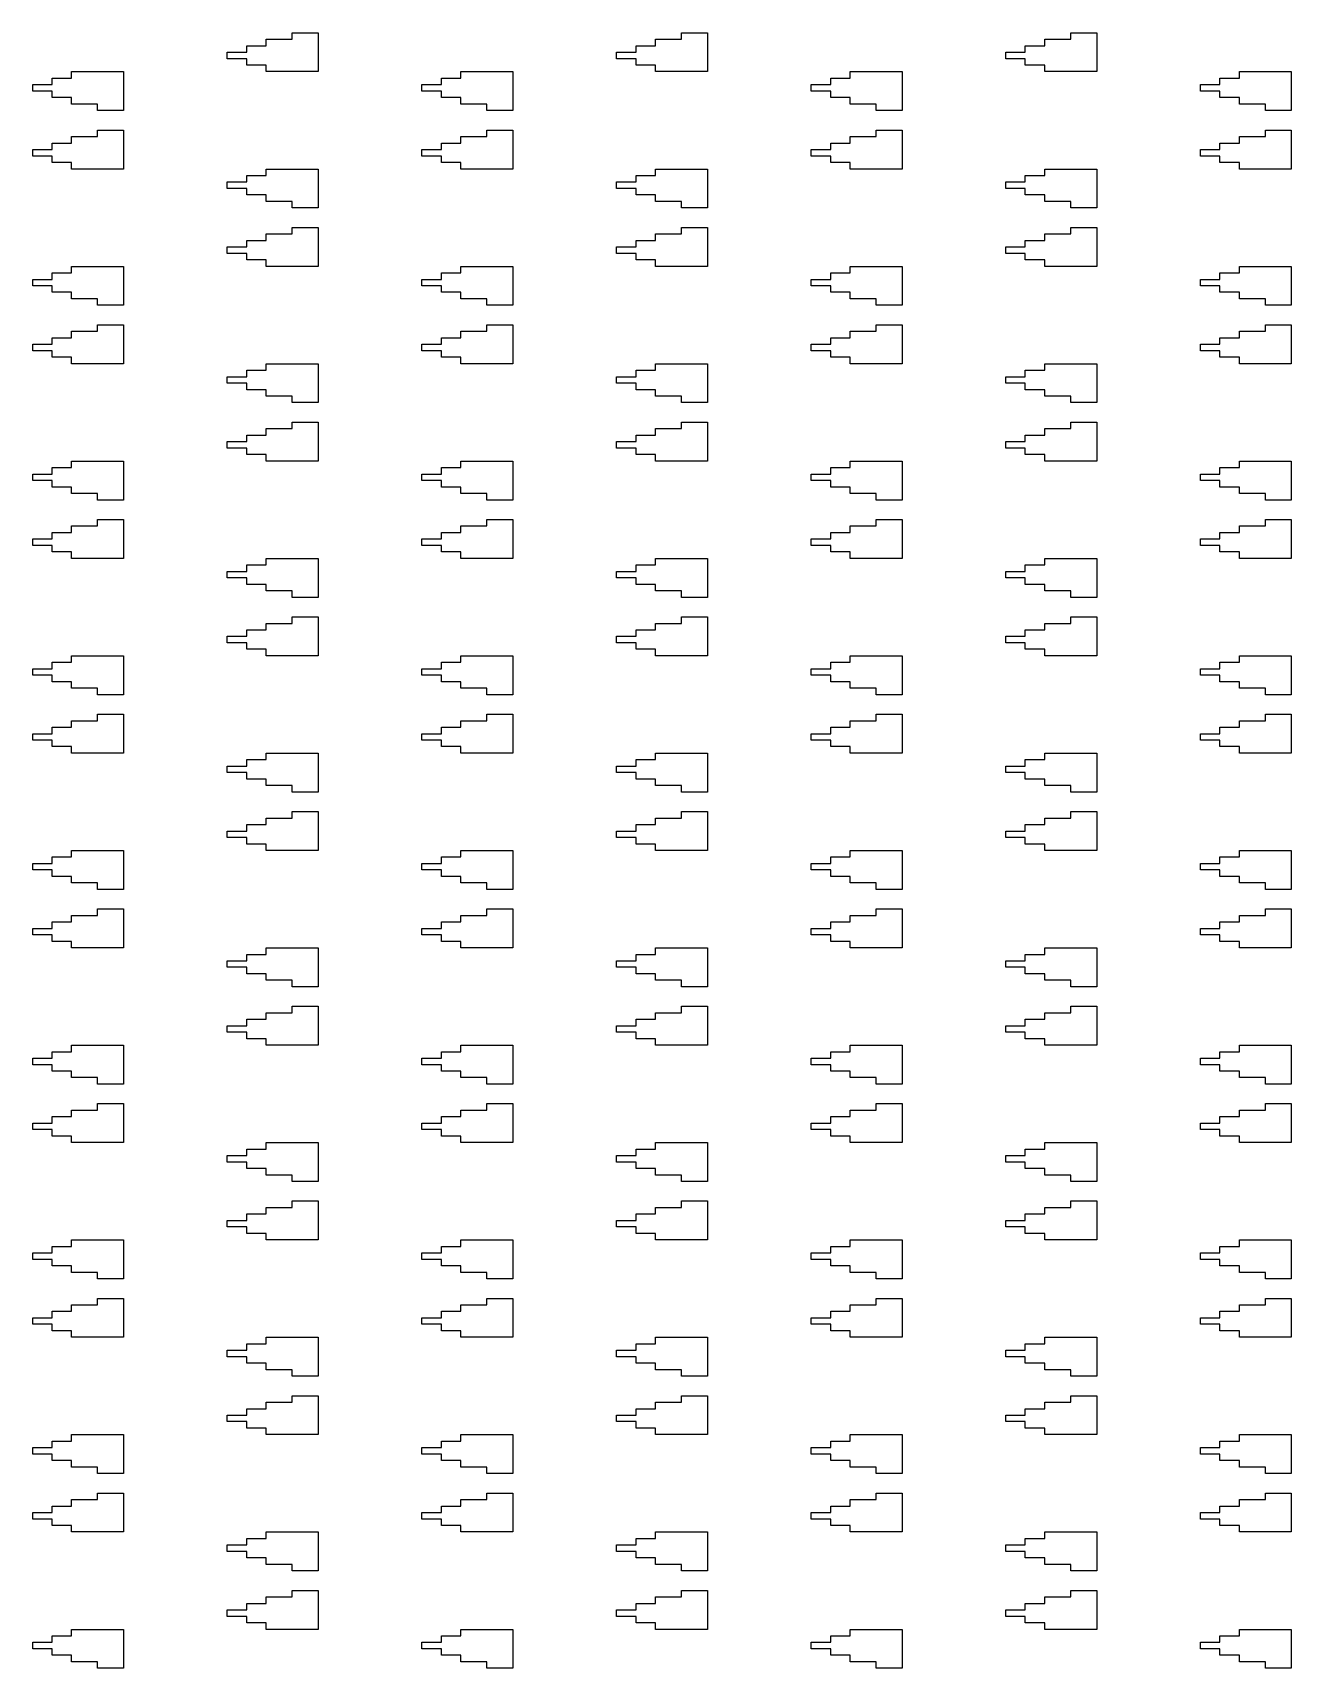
# Model space of a CAD drawing. Extents: x -38350 to 38650, y -35000 to 36000.
# Drawn here: x 550 to 744, y -34760 to -34508 of the extents above; entities that cross this region are included whole.
import ezdxf

# ---------------------------------------------------------------- set-up
doc = ezdxf.new("R2010")
doc.units = 0
doc.header["$MEASUREMENT"] = 0

msp = doc.modelspace()

# ---------------------------------------------------------------- linework, layer by layer
for p, q in [((590, -34509), (590, -34508)), ((590, -34508), (594, -34508)), ((594, -34508), (594, -34514)), ((650, -34509), (650, -34508)), ((650, -34508), (654, -34508)), ((654, -34508), (654, -34514)), ((710, -34509), (710, -34508)), ((710, -34508), (714, -34508)), ((714, -34508), (714, -34514)), ((580, -34512), (580, -34511)), ((580, -34511), (583, -34511)), ((583, -34511), (583, -34510)), ((583, -34510), (586, -34510)), ((586, -34510), (586, -34509)), ((586, -34509), (590, -34509)), ((640, -34512), (640, -34511)), ((640, -34511), (643, -34511)), ((643, -34511), (643, -34510)), ((643, -34510), (646, -34510)), ((646, -34510), (646, -34509)), ((646, -34509), (650, -34509)), ((700, -34512), (700, -34511)), ((700, -34511), (703, -34511)), ((703, -34511), (703, -34510)), ((703, -34510), (706, -34510)), ((706, -34510), (706, -34509)), ((706, -34509), (710, -34509)), ((583, -34512), (580, -34512)), ((583, -34513), (583, -34512)), ((586, -34513), (583, -34513)), ((586, -34514), (586, -34513)), ((643, -34512), (640, -34512)), ((643, -34513), (643, -34512)), ((646, -34513), (643, -34513)), ((646, -34514), (646, -34513)), ((703, -34512), (700, -34512)), ((703, -34513), (703, -34512)), ((706, -34513), (703, -34513)), ((706, -34514), (706, -34513)), ((550, -34517), (550, -34516)), ((550, -34516), (553, -34516)), ((553, -34516), (553, -34515)), ((553, -34515), (556, -34515)), ((556, -34515), (556, -34514)), ((556, -34514), (564, -34514)), ((564, -34514), (564, -34520)), ((594, -34514), (586, -34514)), ((610, -34517), (610, -34516)), ((610, -34516), (613, -34516)), ((613, -34516), (613, -34515)), ((613, -34515), (616, -34515)), ((616, -34515), (616, -34514)), ((616, -34514), (624, -34514)), ((624, -34514), (624, -34520)), ((654, -34514), (646, -34514)), ((670, -34517), (670, -34516)), ((670, -34516), (673, -34516)), ((673, -34516), (673, -34515)), ((673, -34515), (676, -34515)), ((676, -34515), (676, -34514)), ((676, -34514), (684, -34514)), ((684, -34514), (684, -34520)), ((714, -34514), (706, -34514)), ((730, -34517), (730, -34516)), ((730, -34516), (733, -34516)), ((733, -34516), (733, -34515)), ((733, -34515), (736, -34515)), ((736, -34515), (736, -34514)), ((736, -34514), (744, -34514)), ((744, -34514), (744, -34520)), ((553, -34517), (550, -34517)), ((553, -34518), (553, -34517)), ((556, -34518), (553, -34518)), ((556, -34519), (556, -34518)), ((613, -34517), (610, -34517)), ((613, -34518), (613, -34517)), ((616, -34518), (613, -34518)), ((616, -34519), (616, -34518)), ((673, -34517), (670, -34517)), ((673, -34518), (673, -34517)), ((676, -34518), (673, -34518)), ((676, -34519), (676, -34518)), ((733, -34517), (730, -34517)), ((733, -34518), (733, -34517)), ((736, -34518), (733, -34518)), ((736, -34519), (736, -34518)), ((560, -34519), (556, -34519)), ((560, -34520), (560, -34519)), ((564, -34520), (560, -34520)), ((620, -34519), (616, -34519)), ((620, -34520), (620, -34519)), ((624, -34520), (620, -34520)), ((680, -34519), (676, -34519)), ((680, -34520), (680, -34519)), ((684, -34520), (680, -34520)), ((740, -34519), (736, -34519)), ((740, -34520), (740, -34519)), ((744, -34520), (740, -34520)), ((556, -34525), (556, -34524)), ((556, -34524), (560, -34524)), ((560, -34524), (560, -34523)), ((560, -34523), (564, -34523)), ((564, -34523), (564, -34529)), ((616, -34525), (616, -34524)), ((616, -34524), (620, -34524)), ((620, -34524), (620, -34523)), ((620, -34523), (624, -34523)), ((624, -34523), (624, -34529)), ((676, -34525), (676, -34524)), ((676, -34524), (680, -34524)), ((680, -34524), (680, -34523)), ((680, -34523), (684, -34523)), ((684, -34523), (684, -34529)), ((736, -34525), (736, -34524)), ((736, -34524), (740, -34524)), ((740, -34524), (740, -34523)), ((740, -34523), (744, -34523)), ((744, -34523), (744, -34529)), ((550, -34527), (550, -34526)), ((550, -34526), (553, -34526)), ((553, -34526), (553, -34525)), ((553, -34525), (556, -34525)), ((610, -34527), (610, -34526)), ((610, -34526), (613, -34526)), ((613, -34526), (613, -34525)), ((613, -34525), (616, -34525)), ((670, -34527), (670, -34526)), ((670, -34526), (673, -34526)), ((673, -34526), (673, -34525)), ((673, -34525), (676, -34525)), ((730, -34527), (730, -34526)), ((730, -34526), (733, -34526)), ((733, -34526), (733, -34525)), ((733, -34525), (736, -34525)), ((553, -34527), (550, -34527)), ((553, -34528), (553, -34527)), ((556, -34528), (553, -34528)), ((556, -34529), (556, -34528)), ((564, -34529), (556, -34529)), ((586, -34530), (586, -34529)), ((586, -34529), (594, -34529)), ((594, -34529), (594, -34535)), ((613, -34527), (610, -34527)), ((613, -34528), (613, -34527)), ((616, -34528), (613, -34528)), ((616, -34529), (616, -34528)), ((624, -34529), (616, -34529)), ((646, -34530), (646, -34529)), ((646, -34529), (654, -34529)), ((654, -34529), (654, -34535)), ((673, -34527), (670, -34527)), ((673, -34528), (673, -34527)), ((676, -34528), (673, -34528)), ((676, -34529), (676, -34528)), ((684, -34529), (676, -34529)), ((706, -34530), (706, -34529)), ((706, -34529), (714, -34529)), ((714, -34529), (714, -34535)), ((733, -34527), (730, -34527)), ((733, -34528), (733, -34527)), ((736, -34528), (733, -34528)), ((736, -34529), (736, -34528)), ((744, -34529), (736, -34529)), ((580, -34532), (580, -34531)), ((580, -34531), (583, -34531)), ((583, -34531), (583, -34530)), ((583, -34530), (586, -34530)), ((640, -34532), (640, -34531)), ((640, -34531), (643, -34531)), ((643, -34531), (643, -34530)), ((643, -34530), (646, -34530)), ((700, -34532), (700, -34531)), ((700, -34531), (703, -34531)), ((703, -34531), (703, -34530)), ((703, -34530), (706, -34530)), ((583, -34532), (580, -34532)), ((583, -34533), (583, -34532)), ((586, -34533), (583, -34533)), ((586, -34534), (586, -34533)), ((590, -34534), (586, -34534)), ((590, -34535), (590, -34534)), ((643, -34532), (640, -34532)), ((643, -34533), (643, -34532)), ((646, -34533), (643, -34533)), ((646, -34534), (646, -34533)), ((650, -34534), (646, -34534)), ((650, -34535), (650, -34534)), ((703, -34532), (700, -34532)), ((703, -34533), (703, -34532)), ((706, -34533), (703, -34533)), ((706, -34534), (706, -34533)), ((710, -34534), (706, -34534)), ((710, -34535), (710, -34534)), ((594, -34535), (590, -34535)), ((654, -34535), (650, -34535)), ((714, -34535), (710, -34535)), ((586, -34540), (586, -34539)), ((586, -34539), (590, -34539)), ((590, -34539), (590, -34538)), ((590, -34538), (594, -34538)), ((594, -34538), (594, -34544)), ((646, -34540), (646, -34539)), ((646, -34539), (650, -34539)), ((650, -34539), (650, -34538)), ((650, -34538), (654, -34538)), ((654, -34538), (654, -34544)), ((706, -34540), (706, -34539)), ((706, -34539), (710, -34539)), ((710, -34539), (710, -34538)), ((710, -34538), (714, -34538)), ((714, -34538), (714, -34544)), ((580, -34542), (580, -34541)), ((580, -34541), (583, -34541)), ((583, -34541), (583, -34540)), ((583, -34540), (586, -34540)), ((640, -34542), (640, -34541)), ((640, -34541), (643, -34541)), ((643, -34541), (643, -34540)), ((643, -34540), (646, -34540)), ((700, -34542), (700, -34541)), ((700, -34541), (703, -34541)), ((703, -34541), (703, -34540)), ((703, -34540), (706, -34540)), ((556, -34545), (556, -34544)), ((556, -34544), (564, -34544)), ((564, -34544), (564, -34550)), ((583, -34542), (580, -34542)), ((583, -34543), (583, -34542)), ((586, -34543), (583, -34543)), ((586, -34544), (586, -34543)), ((594, -34544), (586, -34544)), ((616, -34545), (616, -34544)), ((616, -34544), (624, -34544)), ((624, -34544), (624, -34550)), ((643, -34542), (640, -34542)), ((643, -34543), (643, -34542)), ((646, -34543), (643, -34543)), ((646, -34544), (646, -34543)), ((654, -34544), (646, -34544)), ((676, -34545), (676, -34544)), ((676, -34544), (684, -34544)), ((684, -34544), (684, -34550)), ((703, -34542), (700, -34542)), ((703, -34543), (703, -34542)), ((706, -34543), (703, -34543)), ((706, -34544), (706, -34543)), ((714, -34544), (706, -34544)), ((736, -34545), (736, -34544)), ((736, -34544), (744, -34544)), ((744, -34544), (744, -34550)), ((550, -34547), (550, -34546)), ((550, -34546), (553, -34546)), ((553, -34546), (553, -34545)), ((553, -34545), (556, -34545)), ((610, -34547), (610, -34546)), ((610, -34546), (613, -34546)), ((613, -34546), (613, -34545)), ((613, -34545), (616, -34545)), ((670, -34547), (670, -34546)), ((670, -34546), (673, -34546)), ((673, -34546), (673, -34545)), ((673, -34545), (676, -34545)), ((730, -34547), (730, -34546)), ((730, -34546), (733, -34546)), ((733, -34546), (733, -34545)), ((733, -34545), (736, -34545)), ((553, -34547), (550, -34547)), ((553, -34548), (553, -34547)), ((556, -34548), (553, -34548)), ((556, -34549), (556, -34548)), ((560, -34549), (556, -34549)), ((560, -34550), (560, -34549)), ((613, -34547), (610, -34547)), ((613, -34548), (613, -34547)), ((616, -34548), (613, -34548)), ((616, -34549), (616, -34548)), ((620, -34549), (616, -34549)), ((620, -34550), (620, -34549)), ((673, -34547), (670, -34547)), ((673, -34548), (673, -34547)), ((676, -34548), (673, -34548)), ((676, -34549), (676, -34548)), ((680, -34549), (676, -34549)), ((680, -34550), (680, -34549)), ((733, -34547), (730, -34547)), ((733, -34548), (733, -34547)), ((736, -34548), (733, -34548)), ((736, -34549), (736, -34548)), ((740, -34549), (736, -34549)), ((740, -34550), (740, -34549)), ((564, -34550), (560, -34550)), ((624, -34550), (620, -34550)), ((684, -34550), (680, -34550)), ((744, -34550), (740, -34550)), ((556, -34555), (556, -34554)), ((556, -34554), (560, -34554)), ((560, -34554), (560, -34553)), ((560, -34553), (564, -34553)), ((564, -34553), (564, -34559)), ((616, -34555), (616, -34554)), ((616, -34554), (620, -34554)), ((620, -34554), (620, -34553)), ((620, -34553), (624, -34553)), ((624, -34553), (624, -34559)), ((676, -34555), (676, -34554)), ((676, -34554), (680, -34554)), ((680, -34554), (680, -34553)), ((680, -34553), (684, -34553)), ((684, -34553), (684, -34559)), ((736, -34555), (736, -34554)), ((736, -34554), (740, -34554)), ((740, -34554), (740, -34553)), ((740, -34553), (744, -34553)), ((744, -34553), (744, -34559)), ((550, -34557), (550, -34556)), ((550, -34556), (553, -34556)), ((553, -34556), (553, -34555)), ((553, -34555), (556, -34555)), ((610, -34557), (610, -34556)), ((610, -34556), (613, -34556)), ((613, -34556), (613, -34555)), ((613, -34555), (616, -34555)), ((670, -34557), (670, -34556)), ((670, -34556), (673, -34556)), ((673, -34556), (673, -34555)), ((673, -34555), (676, -34555)), ((730, -34557), (730, -34556)), ((730, -34556), (733, -34556)), ((733, -34556), (733, -34555)), ((733, -34555), (736, -34555)), ((553, -34557), (550, -34557)), ((553, -34558), (553, -34557)), ((556, -34558), (553, -34558)), ((556, -34559), (556, -34558)), ((564, -34559), (556, -34559)), ((586, -34560), (586, -34559)), ((586, -34559), (594, -34559)), ((594, -34559), (594, -34565)), ((613, -34557), (610, -34557)), ((613, -34558), (613, -34557)), ((616, -34558), (613, -34558)), ((616, -34559), (616, -34558)), ((624, -34559), (616, -34559)), ((646, -34560), (646, -34559)), ((646, -34559), (654, -34559)), ((654, -34559), (654, -34565)), ((673, -34557), (670, -34557)), ((673, -34558), (673, -34557)), ((676, -34558), (673, -34558)), ((676, -34559), (676, -34558)), ((684, -34559), (676, -34559)), ((706, -34560), (706, -34559)), ((706, -34559), (714, -34559)), ((714, -34559), (714, -34565)), ((733, -34557), (730, -34557)), ((733, -34558), (733, -34557)), ((736, -34558), (733, -34558)), ((736, -34559), (736, -34558)), ((744, -34559), (736, -34559)), ((580, -34562), (580, -34561)), ((580, -34561), (583, -34561)), ((583, -34561), (583, -34560)), ((583, -34560), (586, -34560)), ((640, -34562), (640, -34561)), ((640, -34561), (643, -34561)), ((643, -34561), (643, -34560)), ((643, -34560), (646, -34560)), ((700, -34562), (700, -34561)), ((700, -34561), (703, -34561)), ((703, -34561), (703, -34560)), ((703, -34560), (706, -34560)), ((583, -34562), (580, -34562)), ((583, -34563), (583, -34562)), ((586, -34563), (583, -34563)), ((586, -34564), (586, -34563)), ((590, -34564), (586, -34564)), ((590, -34565), (590, -34564)), ((643, -34562), (640, -34562)), ((643, -34563), (643, -34562)), ((646, -34563), (643, -34563)), ((646, -34564), (646, -34563)), ((650, -34564), (646, -34564)), ((650, -34565), (650, -34564)), ((703, -34562), (700, -34562)), ((703, -34563), (703, -34562)), ((706, -34563), (703, -34563)), ((706, -34564), (706, -34563)), ((710, -34564), (706, -34564)), ((710, -34565), (710, -34564)), ((594, -34565), (590, -34565)), ((654, -34565), (650, -34565)), ((714, -34565), (710, -34565)), ((586, -34570), (586, -34569)), ((586, -34569), (590, -34569)), ((590, -34569), (590, -34568)), ((590, -34568), (594, -34568)), ((594, -34568), (594, -34574)), ((646, -34570), (646, -34569)), ((646, -34569), (650, -34569)), ((650, -34569), (650, -34568)), ((650, -34568), (654, -34568)), ((654, -34568), (654, -34574)), ((706, -34570), (706, -34569)), ((706, -34569), (710, -34569)), ((710, -34569), (710, -34568)), ((710, -34568), (714, -34568)), ((714, -34568), (714, -34574)), ((580, -34572), (580, -34571)), ((580, -34571), (583, -34571)), ((583, -34571), (583, -34570)), ((583, -34570), (586, -34570)), ((640, -34572), (640, -34571)), ((640, -34571), (643, -34571)), ((643, -34571), (643, -34570)), ((643, -34570), (646, -34570)), ((700, -34572), (700, -34571)), ((700, -34571), (703, -34571)), ((703, -34571), (703, -34570)), ((703, -34570), (706, -34570)), ((556, -34575), (556, -34574)), ((556, -34574), (564, -34574)), ((564, -34574), (564, -34580)), ((583, -34572), (580, -34572)), ((583, -34573), (583, -34572)), ((586, -34573), (583, -34573)), ((586, -34574), (586, -34573)), ((594, -34574), (586, -34574)), ((616, -34575), (616, -34574)), ((616, -34574), (624, -34574)), ((624, -34574), (624, -34580)), ((643, -34572), (640, -34572)), ((643, -34573), (643, -34572)), ((646, -34573), (643, -34573)), ((646, -34574), (646, -34573)), ((654, -34574), (646, -34574)), ((676, -34575), (676, -34574)), ((676, -34574), (684, -34574)), ((684, -34574), (684, -34580)), ((703, -34572), (700, -34572)), ((703, -34573), (703, -34572)), ((706, -34573), (703, -34573)), ((706, -34574), (706, -34573)), ((714, -34574), (706, -34574)), ((736, -34575), (736, -34574)), ((736, -34574), (744, -34574)), ((744, -34574), (744, -34580)), ((550, -34577), (550, -34576)), ((550, -34576), (553, -34576)), ((553, -34576), (553, -34575)), ((553, -34575), (556, -34575)), ((610, -34577), (610, -34576)), ((610, -34576), (613, -34576)), ((613, -34576), (613, -34575)), ((613, -34575), (616, -34575)), ((670, -34577), (670, -34576)), ((670, -34576), (673, -34576)), ((673, -34576), (673, -34575)), ((673, -34575), (676, -34575)), ((730, -34577), (730, -34576)), ((730, -34576), (733, -34576)), ((733, -34576), (733, -34575)), ((733, -34575), (736, -34575)), ((553, -34577), (550, -34577)), ((553, -34578), (553, -34577)), ((556, -34578), (553, -34578)), ((556, -34579), (556, -34578)), ((560, -34579), (556, -34579)), ((560, -34580), (560, -34579)), ((613, -34577), (610, -34577)), ((613, -34578), (613, -34577)), ((616, -34578), (613, -34578)), ((616, -34579), (616, -34578)), ((620, -34579), (616, -34579)), ((620, -34580), (620, -34579)), ((673, -34577), (670, -34577)), ((673, -34578), (673, -34577)), ((676, -34578), (673, -34578)), ((676, -34579), (676, -34578)), ((680, -34579), (676, -34579)), ((680, -34580), (680, -34579)), ((733, -34577), (730, -34577)), ((733, -34578), (733, -34577)), ((736, -34578), (733, -34578)), ((736, -34579), (736, -34578)), ((740, -34579), (736, -34579)), ((740, -34580), (740, -34579)), ((564, -34580), (560, -34580)), ((624, -34580), (620, -34580)), ((684, -34580), (680, -34580)), ((744, -34580), (740, -34580)), ((556, -34585), (556, -34584)), ((556, -34584), (560, -34584)), ((560, -34584), (560, -34583)), ((560, -34583), (564, -34583)), ((564, -34583), (564, -34589)), ((616, -34585), (616, -34584)), ((616, -34584), (620, -34584)), ((620, -34584), (620, -34583)), ((620, -34583), (624, -34583)), ((624, -34583), (624, -34589)), ((676, -34585), (676, -34584)), ((676, -34584), (680, -34584)), ((680, -34584), (680, -34583)), ((680, -34583), (684, -34583)), ((684, -34583), (684, -34589)), ((736, -34585), (736, -34584)), ((736, -34584), (740, -34584)), ((740, -34584), (740, -34583)), ((740, -34583), (744, -34583)), ((744, -34583), (744, -34589)), ((550, -34587), (550, -34586)), ((550, -34586), (553, -34586)), ((553, -34587), (550, -34587)), ((553, -34586), (553, -34585)), ((553, -34585), (556, -34585)), ((553, -34588), (553, -34587)), ((610, -34587), (610, -34586)), ((610, -34586), (613, -34586)), ((613, -34587), (610, -34587)), ((613, -34586), (613, -34585)), ((613, -34585), (616, -34585)), ((613, -34588), (613, -34587)), ((670, -34587), (670, -34586)), ((670, -34586), (673, -34586)), ((673, -34587), (670, -34587)), ((673, -34586), (673, -34585)), ((673, -34585), (676, -34585)), ((673, -34588), (673, -34587)), ((730, -34587), (730, -34586)), ((730, -34586), (733, -34586)), ((733, -34587), (730, -34587)), ((733, -34586), (733, -34585)), ((733, -34585), (736, -34585)), ((733, -34588), (733, -34587)), ((556, -34588), (553, -34588)), ((556, -34589), (556, -34588)), ((564, -34589), (556, -34589)), ((586, -34590), (586, -34589)), ((586, -34589), (594, -34589)), ((594, -34589), (594, -34595)), ((616, -34588), (613, -34588)), ((616, -34589), (616, -34588)), ((624, -34589), (616, -34589)), ((646, -34590), (646, -34589)), ((646, -34589), (654, -34589)), ((654, -34589), (654, -34595)), ((676, -34588), (673, -34588)), ((676, -34589), (676, -34588)), ((684, -34589), (676, -34589)), ((706, -34590), (706, -34589)), ((706, -34589), (714, -34589)), ((714, -34589), (714, -34595)), ((736, -34588), (733, -34588)), ((736, -34589), (736, -34588)), ((744, -34589), (736, -34589)), ((580, -34592), (580, -34591)), ((580, -34591), (583, -34591)), ((583, -34592), (580, -34592)), ((583, -34591), (583, -34590)), ((583, -34590), (586, -34590)), ((583, -34593), (583, -34592)), ((640, -34592), (640, -34591)), ((640, -34591), (643, -34591)), ((643, -34592), (640, -34592)), ((643, -34591), (643, -34590)), ((643, -34590), (646, -34590)), ((643, -34593), (643, -34592)), ((700, -34592), (700, -34591)), ((700, -34591), (703, -34591)), ((703, -34592), (700, -34592)), ((703, -34591), (703, -34590)), ((703, -34590), (706, -34590)), ((703, -34593), (703, -34592)), ((586, -34593), (583, -34593)), ((586, -34594), (586, -34593)), ((590, -34594), (586, -34594)), ((590, -34595), (590, -34594)), ((646, -34593), (643, -34593)), ((646, -34594), (646, -34593)), ((650, -34594), (646, -34594)), ((650, -34595), (650, -34594)), ((706, -34593), (703, -34593)), ((706, -34594), (706, -34593)), ((710, -34594), (706, -34594)), ((710, -34595), (710, -34594)), ((594, -34595), (590, -34595)), ((654, -34595), (650, -34595)), ((714, -34595), (710, -34595)), ((586, -34600), (586, -34599)), ((586, -34599), (590, -34599)), ((590, -34599), (590, -34598)), ((590, -34598), (594, -34598)), ((594, -34598), (594, -34604)), ((646, -34600), (646, -34599)), ((646, -34599), (650, -34599)), ((650, -34599), (650, -34598)), ((650, -34598), (654, -34598)), ((654, -34598), (654, -34604)), ((706, -34600), (706, -34599)), ((706, -34599), (710, -34599)), ((710, -34599), (710, -34598)), ((710, -34598), (714, -34598)), ((714, -34598), (714, -34604)), ((580, -34602), (580, -34601)), ((580, -34601), (583, -34601)), ((583, -34602), (580, -34602)), ((583, -34601), (583, -34600)), ((583, -34600), (586, -34600)), ((583, -34603), (583, -34602)), ((640, -34602), (640, -34601)), ((640, -34601), (643, -34601)), ((643, -34602), (640, -34602)), ((643, -34601), (643, -34600)), ((643, -34600), (646, -34600)), ((643, -34603), (643, -34602)), ((700, -34602), (700, -34601)), ((700, -34601), (703, -34601)), ((703, -34602), (700, -34602)), ((703, -34601), (703, -34600)), ((703, -34600), (706, -34600)), ((703, -34603), (703, -34602)), ((556, -34605), (556, -34604)), ((556, -34604), (564, -34604)), ((564, -34604), (564, -34610)), ((586, -34603), (583, -34603)), ((586, -34604), (586, -34603)), ((594, -34604), (586, -34604)), ((616, -34605), (616, -34604)), ((616, -34604), (624, -34604)), ((624, -34604), (624, -34610)), ((646, -34603), (643, -34603)), ((646, -34604), (646, -34603)), ((654, -34604), (646, -34604)), ((676, -34605), (676, -34604)), ((676, -34604), (684, -34604)), ((684, -34604), (684, -34610)), ((706, -34603), (703, -34603)), ((706, -34604), (706, -34603)), ((714, -34604), (706, -34604)), ((736, -34605), (736, -34604)), ((736, -34604), (744, -34604)), ((744, -34604), (744, -34610)), ((550, -34607), (550, -34606)), ((550, -34606), (553, -34606)), ((553, -34607), (550, -34607)), ((553, -34606), (553, -34605)), ((553, -34605), (556, -34605)), ((553, -34608), (553, -34607)), ((610, -34607), (610, -34606)), ((610, -34606), (613, -34606)), ((613, -34607), (610, -34607)), ((613, -34606), (613, -34605)), ((613, -34605), (616, -34605)), ((613, -34608), (613, -34607)), ((670, -34607), (670, -34606)), ((670, -34606), (673, -34606)), ((673, -34607), (670, -34607)), ((673, -34606), (673, -34605)), ((673, -34605), (676, -34605)), ((673, -34608), (673, -34607)), ((730, -34607), (730, -34606)), ((730, -34606), (733, -34606)), ((733, -34607), (730, -34607)), ((733, -34606), (733, -34605)), ((733, -34605), (736, -34605)), ((733, -34608), (733, -34607)), ((556, -34608), (553, -34608)), ((556, -34609), (556, -34608)), ((560, -34609), (556, -34609)), ((560, -34610), (560, -34609)), ((616, -34608), (613, -34608)), ((616, -34609), (616, -34608)), ((620, -34609), (616, -34609)), ((620, -34610), (620, -34609)), ((676, -34608), (673, -34608)), ((676, -34609), (676, -34608)), ((680, -34609), (676, -34609)), ((680, -34610), (680, -34609)), ((736, -34608), (733, -34608)), ((736, -34609), (736, -34608)), ((740, -34609), (736, -34609)), ((740, -34610), (740, -34609)), ((564, -34610), (560, -34610)), ((624, -34610), (620, -34610)), ((684, -34610), (680, -34610)), ((744, -34610), (740, -34610)), ((556, -34615), (556, -34614)), ((556, -34614), (560, -34614)), ((560, -34614), (560, -34613)), ((560, -34613), (564, -34613)), ((564, -34613), (564, -34619)), ((616, -34615), (616, -34614)), ((616, -34614), (620, -34614)), ((620, -34614), (620, -34613)), ((620, -34613), (624, -34613)), ((624, -34613), (624, -34619)), ((676, -34615), (676, -34614)), ((676, -34614), (680, -34614)), ((680, -34614), (680, -34613)), ((680, -34613), (684, -34613)), ((684, -34613), (684, -34619)), ((736, -34615), (736, -34614)), ((736, -34614), (740, -34614)), ((740, -34614), (740, -34613)), ((740, -34613), (744, -34613)), ((744, -34613), (744, -34619)), ((550, -34617), (550, -34616)), ((550, -34616), (553, -34616)), ((553, -34617), (550, -34617)), ((553, -34616), (553, -34615)), ((553, -34615), (556, -34615)), ((553, -34618), (553, -34617)), ((610, -34617), (610, -34616)), ((610, -34616), (613, -34616)), ((613, -34617), (610, -34617)), ((613, -34616), (613, -34615)), ((613, -34615), (616, -34615)), ((613, -34618), (613, -34617)), ((670, -34617), (670, -34616)), ((670, -34616), (673, -34616)), ((673, -34617), (670, -34617)), ((673, -34616), (673, -34615)), ((673, -34615), (676, -34615)), ((673, -34618), (673, -34617)), ((730, -34617), (730, -34616)), ((730, -34616), (733, -34616)), ((733, -34617), (730, -34617)), ((733, -34616), (733, -34615)), ((733, -34615), (736, -34615)), ((733, -34618), (733, -34617)), ((556, -34618), (553, -34618)), ((556, -34619), (556, -34618)), ((564, -34619), (556, -34619)), ((586, -34620), (586, -34619)), ((586, -34619), (594, -34619)), ((594, -34619), (594, -34625)), ((616, -34618), (613, -34618)), ((616, -34619), (616, -34618)), ((624, -34619), (616, -34619)), ((646, -34620), (646, -34619)), ((646, -34619), (654, -34619)), ((654, -34619), (654, -34625)), ((676, -34618), (673, -34618)), ((676, -34619), (676, -34618)), ((684, -34619), (676, -34619)), ((706, -34620), (706, -34619)), ((706, -34619), (714, -34619)), ((714, -34619), (714, -34625)), ((736, -34618), (733, -34618)), ((736, -34619), (736, -34618)), ((744, -34619), (736, -34619)), ((580, -34622), (580, -34621)), ((580, -34621), (583, -34621)), ((583, -34622), (580, -34622)), ((583, -34621), (583, -34620)), ((583, -34620), (586, -34620)), ((583, -34623), (583, -34622)), ((640, -34622), (640, -34621)), ((640, -34621), (643, -34621)), ((643, -34622), (640, -34622)), ((643, -34621), (643, -34620)), ((643, -34620), (646, -34620)), ((643, -34623), (643, -34622)), ((700, -34622), (700, -34621)), ((700, -34621), (703, -34621)), ((703, -34622), (700, -34622)), ((703, -34621), (703, -34620)), ((703, -34620), (706, -34620)), ((703, -34623), (703, -34622)), ((586, -34623), (583, -34623)), ((586, -34624), (586, -34623)), ((590, -34624), (586, -34624)), ((590, -34625), (590, -34624)), ((646, -34623), (643, -34623)), ((646, -34624), (646, -34623)), ((650, -34624), (646, -34624)), ((650, -34625), (650, -34624)), ((706, -34623), (703, -34623)), ((706, -34624), (706, -34623)), ((710, -34624), (706, -34624)), ((710, -34625), (710, -34624)), ((594, -34625), (590, -34625)), ((654, -34625), (650, -34625)), ((714, -34625), (710, -34625)), ((586, -34630), (586, -34629)), ((586, -34629), (590, -34629)), ((590, -34629), (590, -34628)), ((590, -34628), (594, -34628)), ((594, -34628), (594, -34634)), ((646, -34630), (646, -34629)), ((646, -34629), (650, -34629)), ((650, -34629), (650, -34628)), ((650, -34628), (654, -34628)), ((654, -34628), (654, -34634)), ((706, -34630), (706, -34629)), ((706, -34629), (710, -34629)), ((710, -34629), (710, -34628)), ((710, -34628), (714, -34628)), ((714, -34628), (714, -34634)), ((580, -34632), (580, -34631)), ((580, -34631), (583, -34631)), ((583, -34632), (580, -34632)), ((583, -34631), (583, -34630)), ((583, -34630), (586, -34630)), ((583, -34633), (583, -34632)), ((640, -34632), (640, -34631)), ((640, -34631), (643, -34631)), ((643, -34632), (640, -34632)), ((643, -34631), (643, -34630)), ((643, -34630), (646, -34630)), ((643, -34633), (643, -34632)), ((700, -34632), (700, -34631)), ((700, -34631), (703, -34631)), ((703, -34632), (700, -34632)), ((703, -34631), (703, -34630)), ((703, -34630), (706, -34630)), ((703, -34633), (703, -34632)), ((556, -34635), (556, -34634)), ((556, -34634), (564, -34634)), ((564, -34634), (564, -34640)), ((586, -34633), (583, -34633)), ((586, -34634), (586, -34633)), ((594, -34634), (586, -34634)), ((616, -34635), (616, -34634)), ((616, -34634), (624, -34634)), ((624, -34634), (624, -34640)), ((646, -34633), (643, -34633)), ((646, -34634), (646, -34633)), ((654, -34634), (646, -34634)), ((676, -34635), (676, -34634)), ((676, -34634), (684, -34634)), ((684, -34634), (684, -34640)), ((706, -34633), (703, -34633)), ((706, -34634), (706, -34633)), ((714, -34634), (706, -34634)), ((736, -34635), (736, -34634)), ((736, -34634), (744, -34634)), ((744, -34634), (744, -34640)), ((550, -34637), (550, -34636)), ((550, -34636), (553, -34636)), ((553, -34637), (550, -34637)), ((553, -34636), (553, -34635)), ((553, -34635), (556, -34635)), ((553, -34638), (553, -34637)), ((610, -34637), (610, -34636)), ((610, -34636), (613, -34636)), ((613, -34637), (610, -34637)), ((613, -34636), (613, -34635)), ((613, -34635), (616, -34635)), ((613, -34638), (613, -34637)), ((670, -34637), (670, -34636)), ((670, -34636), (673, -34636)), ((673, -34637), (670, -34637)), ((673, -34636), (673, -34635)), ((673, -34635), (676, -34635)), ((673, -34638), (673, -34637)), ((730, -34637), (730, -34636)), ((730, -34636), (733, -34636)), ((733, -34637), (730, -34637)), ((733, -34636), (733, -34635)), ((733, -34635), (736, -34635)), ((733, -34638), (733, -34637)), ((556, -34638), (553, -34638)), ((556, -34639), (556, -34638)), ((560, -34639), (556, -34639)), ((560, -34640), (560, -34639)), ((616, -34638), (613, -34638)), ((616, -34639), (616, -34638)), ((620, -34639), (616, -34639)), ((620, -34640), (620, -34639)), ((676, -34638), (673, -34638)), ((676, -34639), (676, -34638)), ((680, -34639), (676, -34639)), ((680, -34640), (680, -34639)), ((736, -34638), (733, -34638)), ((736, -34639), (736, -34638)), ((740, -34639), (736, -34639)), ((740, -34640), (740, -34639)), ((564, -34640), (560, -34640)), ((624, -34640), (620, -34640)), ((684, -34640), (680, -34640)), ((744, -34640), (740, -34640)), ((556, -34645), (556, -34644)), ((556, -34644), (560, -34644)), ((560, -34644), (560, -34643)), ((560, -34643), (564, -34643)), ((564, -34643), (564, -34649)), ((616, -34645), (616, -34644)), ((616, -34644), (620, -34644)), ((620, -34644), (620, -34643)), ((620, -34643), (624, -34643)), ((624, -34643), (624, -34649)), ((676, -34645), (676, -34644)), ((676, -34644), (680, -34644)), ((680, -34644), (680, -34643)), ((680, -34643), (684, -34643)), ((684, -34643), (684, -34649)), ((736, -34645), (736, -34644)), ((736, -34644), (740, -34644)), ((740, -34644), (740, -34643)), ((740, -34643), (744, -34643)), ((744, -34643), (744, -34649)), ((550, -34647), (550, -34646)), ((550, -34646), (553, -34646)), ((553, -34647), (550, -34647)), ((553, -34646), (553, -34645)), ((553, -34645), (556, -34645)), ((553, -34648), (553, -34647)), ((610, -34647), (610, -34646)), ((610, -34646), (613, -34646)), ((613, -34647), (610, -34647)), ((613, -34646), (613, -34645)), ((613, -34645), (616, -34645)), ((613, -34648), (613, -34647)), ((670, -34647), (670, -34646)), ((670, -34646), (673, -34646)), ((673, -34647), (670, -34647)), ((673, -34646), (673, -34645)), ((673, -34645), (676, -34645)), ((673, -34648), (673, -34647)), ((730, -34647), (730, -34646)), ((730, -34646), (733, -34646)), ((733, -34647), (730, -34647)), ((733, -34646), (733, -34645)), ((733, -34645), (736, -34645)), ((733, -34648), (733, -34647)), ((556, -34648), (553, -34648)), ((556, -34649), (556, -34648)), ((564, -34649), (556, -34649)), ((583, -34651), (583, -34650)), ((583, -34650), (586, -34650)), ((586, -34650), (586, -34649)), ((586, -34649), (594, -34649)), ((594, -34649), (594, -34655)), ((616, -34648), (613, -34648)), ((616, -34649), (616, -34648)), ((624, -34649), (616, -34649)), ((643, -34651), (643, -34650)), ((643, -34650), (646, -34650)), ((646, -34650), (646, -34649)), ((646, -34649), (654, -34649)), ((654, -34649), (654, -34655)), ((676, -34648), (673, -34648)), ((676, -34649), (676, -34648)), ((684, -34649), (676, -34649)), ((703, -34651), (703, -34650)), ((703, -34650), (706, -34650)), ((706, -34650), (706, -34649)), ((706, -34649), (714, -34649)), ((714, -34649), (714, -34655)), ((736, -34648), (733, -34648)), ((736, -34649), (736, -34648)), ((744, -34649), (736, -34649)), ((580, -34652), (580, -34651)), ((580, -34651), (583, -34651)), ((583, -34652), (580, -34652)), ((583, -34653), (583, -34652)), ((640, -34652), (640, -34651)), ((640, -34651), (643, -34651)), ((643, -34652), (640, -34652)), ((643, -34653), (643, -34652)), ((700, -34652), (700, -34651)), ((700, -34651), (703, -34651)), ((703, -34652), (700, -34652)), ((703, -34653), (703, -34652)), ((586, -34653), (583, -34653)), ((586, -34654), (586, -34653)), ((590, -34654), (586, -34654)), ((590, -34655), (590, -34654)), ((594, -34655), (590, -34655)), ((646, -34653), (643, -34653)), ((646, -34654), (646, -34653)), ((650, -34654), (646, -34654)), ((650, -34655), (650, -34654)), ((654, -34655), (650, -34655)), ((706, -34653), (703, -34653)), ((706, -34654), (706, -34653)), ((710, -34654), (706, -34654)), ((710, -34655), (710, -34654)), ((714, -34655), (710, -34655)), ((583, -34661), (583, -34660)), ((583, -34660), (586, -34660)), ((586, -34660), (586, -34659)), ((586, -34659), (590, -34659)), ((590, -34659), (590, -34658)), ((590, -34658), (594, -34658)), ((594, -34658), (594, -34664)), ((643, -34661), (643, -34660)), ((643, -34660), (646, -34660)), ((646, -34660), (646, -34659)), ((646, -34659), (650, -34659)), ((650, -34659), (650, -34658)), ((650, -34658), (654, -34658)), ((654, -34658), (654, -34664)), ((703, -34661), (703, -34660)), ((703, -34660), (706, -34660)), ((706, -34660), (706, -34659)), ((706, -34659), (710, -34659)), ((710, -34659), (710, -34658)), ((710, -34658), (714, -34658)), ((714, -34658), (714, -34664)), ((580, -34662), (580, -34661)), ((580, -34661), (583, -34661)), ((583, -34662), (580, -34662)), ((583, -34663), (583, -34662)), ((640, -34662), (640, -34661)), ((640, -34661), (643, -34661)), ((643, -34662), (640, -34662)), ((643, -34663), (643, -34662)), ((700, -34662), (700, -34661)), ((700, -34661), (703, -34661)), ((703, -34662), (700, -34662)), ((703, -34663), (703, -34662)), ((553, -34666), (553, -34665)), ((553, -34665), (556, -34665)), ((556, -34665), (556, -34664)), ((556, -34664), (564, -34664)), ((564, -34664), (564, -34670)), ((586, -34663), (583, -34663)), ((586, -34664), (586, -34663)), ((594, -34664), (586, -34664)), ((613, -34666), (613, -34665)), ((613, -34665), (616, -34665)), ((616, -34665), (616, -34664)), ((616, -34664), (624, -34664)), ((624, -34664), (624, -34670)), ((646, -34663), (643, -34663)), ((646, -34664), (646, -34663)), ((654, -34664), (646, -34664)), ((673, -34666), (673, -34665)), ((673, -34665), (676, -34665)), ((676, -34665), (676, -34664)), ((676, -34664), (684, -34664)), ((684, -34664), (684, -34670)), ((706, -34663), (703, -34663)), ((706, -34664), (706, -34663)), ((714, -34664), (706, -34664)), ((733, -34666), (733, -34665)), ((733, -34665), (736, -34665)), ((736, -34665), (736, -34664)), ((736, -34664), (744, -34664)), ((744, -34664), (744, -34670)), ((550, -34667), (550, -34666)), ((550, -34666), (553, -34666)), ((553, -34667), (550, -34667)), ((553, -34668), (553, -34667)), ((610, -34667), (610, -34666)), ((610, -34666), (613, -34666)), ((613, -34667), (610, -34667)), ((613, -34668), (613, -34667)), ((670, -34667), (670, -34666)), ((670, -34666), (673, -34666)), ((673, -34667), (670, -34667)), ((673, -34668), (673, -34667)), ((730, -34667), (730, -34666)), ((730, -34666), (733, -34666)), ((733, -34667), (730, -34667)), ((733, -34668), (733, -34667)), ((556, -34668), (553, -34668)), ((556, -34669), (556, -34668)), ((560, -34669), (556, -34669)), ((560, -34670), (560, -34669)), ((564, -34670), (560, -34670)), ((616, -34668), (613, -34668)), ((616, -34669), (616, -34668)), ((620, -34669), (616, -34669)), ((620, -34670), (620, -34669)), ((624, -34670), (620, -34670)), ((676, -34668), (673, -34668)), ((676, -34669), (676, -34668)), ((680, -34669), (676, -34669)), ((680, -34670), (680, -34669)), ((684, -34670), (680, -34670)), ((736, -34668), (733, -34668)), ((736, -34669), (736, -34668)), ((740, -34669), (736, -34669)), ((740, -34670), (740, -34669)), ((744, -34670), (740, -34670)), ((553, -34676), (553, -34675)), ((553, -34675), (556, -34675)), ((556, -34675), (556, -34674)), ((556, -34674), (560, -34674)), ((560, -34674), (560, -34673)), ((560, -34673), (564, -34673)), ((564, -34673), (564, -34679)), ((613, -34676), (613, -34675)), ((613, -34675), (616, -34675)), ((616, -34675), (616, -34674)), ((616, -34674), (620, -34674)), ((620, -34674), (620, -34673)), ((620, -34673), (624, -34673)), ((624, -34673), (624, -34679)), ((673, -34676), (673, -34675)), ((673, -34675), (676, -34675)), ((676, -34675), (676, -34674)), ((676, -34674), (680, -34674)), ((680, -34674), (680, -34673)), ((680, -34673), (684, -34673)), ((684, -34673), (684, -34679)), ((733, -34676), (733, -34675)), ((733, -34675), (736, -34675)), ((736, -34675), (736, -34674)), ((736, -34674), (740, -34674)), ((740, -34674), (740, -34673)), ((740, -34673), (744, -34673)), ((744, -34673), (744, -34679)), ((550, -34677), (550, -34676)), ((550, -34676), (553, -34676)), ((553, -34677), (550, -34677)), ((553, -34678), (553, -34677)), ((610, -34677), (610, -34676)), ((610, -34676), (613, -34676)), ((613, -34677), (610, -34677)), ((613, -34678), (613, -34677)), ((670, -34677), (670, -34676)), ((670, -34676), (673, -34676)), ((673, -34677), (670, -34677)), ((673, -34678), (673, -34677)), ((730, -34677), (730, -34676)), ((730, -34676), (733, -34676)), ((733, -34677), (730, -34677)), ((733, -34678), (733, -34677)), ((556, -34678), (553, -34678)), ((556, -34679), (556, -34678)), ((564, -34679), (556, -34679)), ((583, -34681), (583, -34680)), ((583, -34680), (586, -34680)), ((586, -34680), (586, -34679)), ((586, -34679), (594, -34679)), ((594, -34679), (594, -34685)), ((616, -34678), (613, -34678)), ((616, -34679), (616, -34678)), ((624, -34679), (616, -34679)), ((643, -34681), (643, -34680)), ((643, -34680), (646, -34680)), ((646, -34680), (646, -34679)), ((646, -34679), (654, -34679)), ((654, -34679), (654, -34685)), ((676, -34678), (673, -34678)), ((676, -34679), (676, -34678)), ((684, -34679), (676, -34679)), ((703, -34681), (703, -34680)), ((703, -34680), (706, -34680)), ((706, -34680), (706, -34679)), ((706, -34679), (714, -34679)), ((714, -34679), (714, -34685)), ((736, -34678), (733, -34678)), ((736, -34679), (736, -34678)), ((744, -34679), (736, -34679)), ((580, -34682), (580, -34681)), ((580, -34681), (583, -34681)), ((583, -34682), (580, -34682)), ((583, -34683), (583, -34682)), ((640, -34682), (640, -34681)), ((640, -34681), (643, -34681)), ((643, -34682), (640, -34682)), ((643, -34683), (643, -34682)), ((700, -34682), (700, -34681)), ((700, -34681), (703, -34681)), ((703, -34682), (700, -34682)), ((703, -34683), (703, -34682)), ((586, -34683), (583, -34683)), ((586, -34684), (586, -34683)), ((590, -34684), (586, -34684)), ((590, -34685), (590, -34684)), ((594, -34685), (590, -34685)), ((646, -34683), (643, -34683)), ((646, -34684), (646, -34683)), ((650, -34684), (646, -34684)), ((650, -34685), (650, -34684)), ((654, -34685), (650, -34685)), ((706, -34683), (703, -34683)), ((706, -34684), (706, -34683)), ((710, -34684), (706, -34684)), ((710, -34685), (710, -34684)), ((714, -34685), (710, -34685)), ((583, -34691), (583, -34690)), ((583, -34690), (586, -34690)), ((586, -34690), (586, -34689)), ((586, -34689), (590, -34689)), ((590, -34689), (590, -34688)), ((590, -34688), (594, -34688)), ((594, -34688), (594, -34694)), ((643, -34691), (643, -34690)), ((643, -34690), (646, -34690)), ((646, -34690), (646, -34689)), ((646, -34689), (650, -34689)), ((650, -34689), (650, -34688)), ((650, -34688), (654, -34688)), ((654, -34688), (654, -34694)), ((703, -34691), (703, -34690)), ((703, -34690), (706, -34690)), ((706, -34690), (706, -34689)), ((706, -34689), (710, -34689)), ((710, -34689), (710, -34688)), ((710, -34688), (714, -34688)), ((714, -34688), (714, -34694)), ((580, -34692), (580, -34691)), ((580, -34691), (583, -34691)), ((583, -34692), (580, -34692)), ((583, -34693), (583, -34692)), ((640, -34692), (640, -34691)), ((640, -34691), (643, -34691)), ((643, -34692), (640, -34692)), ((643, -34693), (643, -34692)), ((700, -34692), (700, -34691)), ((700, -34691), (703, -34691)), ((703, -34692), (700, -34692)), ((703, -34693), (703, -34692)), ((553, -34696), (553, -34695)), ((553, -34695), (556, -34695)), ((556, -34695), (556, -34694)), ((556, -34694), (564, -34694)), ((564, -34694), (564, -34700)), ((586, -34693), (583, -34693)), ((586, -34694), (586, -34693)), ((594, -34694), (586, -34694)), ((613, -34696), (613, -34695)), ((613, -34695), (616, -34695)), ((616, -34695), (616, -34694)), ((616, -34694), (624, -34694)), ((624, -34694), (624, -34700)), ((646, -34693), (643, -34693)), ((646, -34694), (646, -34693)), ((654, -34694), (646, -34694)), ((673, -34696), (673, -34695)), ((673, -34695), (676, -34695)), ((676, -34695), (676, -34694)), ((676, -34694), (684, -34694)), ((684, -34694), (684, -34700)), ((706, -34693), (703, -34693)), ((706, -34694), (706, -34693)), ((714, -34694), (706, -34694)), ((733, -34696), (733, -34695)), ((733, -34695), (736, -34695)), ((736, -34695), (736, -34694)), ((736, -34694), (744, -34694)), ((744, -34694), (744, -34700)), ((550, -34697), (550, -34696)), ((550, -34696), (553, -34696)), ((553, -34697), (550, -34697)), ((553, -34698), (553, -34697)), ((610, -34697), (610, -34696)), ((610, -34696), (613, -34696)), ((613, -34697), (610, -34697)), ((613, -34698), (613, -34697)), ((670, -34697), (670, -34696)), ((670, -34696), (673, -34696)), ((673, -34697), (670, -34697)), ((673, -34698), (673, -34697)), ((730, -34697), (730, -34696)), ((730, -34696), (733, -34696)), ((733, -34697), (730, -34697)), ((733, -34698), (733, -34697)), ((556, -34698), (553, -34698)), ((556, -34699), (556, -34698)), ((560, -34699), (556, -34699)), ((560, -34700), (560, -34699)), ((564, -34700), (560, -34700)), ((616, -34698), (613, -34698)), ((616, -34699), (616, -34698)), ((620, -34699), (616, -34699)), ((620, -34700), (620, -34699)), ((624, -34700), (620, -34700)), ((676, -34698), (673, -34698)), ((676, -34699), (676, -34698)), ((680, -34699), (676, -34699)), ((680, -34700), (680, -34699)), ((684, -34700), (680, -34700)), ((736, -34698), (733, -34698)), ((736, -34699), (736, -34698)), ((740, -34699), (736, -34699)), ((740, -34700), (740, -34699)), ((744, -34700), (740, -34700)), ((553, -34706), (553, -34705)), ((553, -34705), (556, -34705)), ((556, -34705), (556, -34704)), ((556, -34704), (560, -34704)), ((560, -34704), (560, -34703)), ((560, -34703), (564, -34703)), ((564, -34703), (564, -34709)), ((613, -34706), (613, -34705)), ((613, -34705), (616, -34705)), ((616, -34705), (616, -34704)), ((616, -34704), (620, -34704)), ((620, -34704), (620, -34703)), ((620, -34703), (624, -34703)), ((624, -34703), (624, -34709)), ((673, -34706), (673, -34705)), ((673, -34705), (676, -34705)), ((676, -34705), (676, -34704)), ((676, -34704), (680, -34704)), ((680, -34704), (680, -34703)), ((680, -34703), (684, -34703)), ((684, -34703), (684, -34709)), ((733, -34706), (733, -34705)), ((733, -34705), (736, -34705)), ((736, -34705), (736, -34704)), ((736, -34704), (740, -34704)), ((740, -34704), (740, -34703)), ((740, -34703), (744, -34703)), ((744, -34703), (744, -34709)), ((550, -34707), (550, -34706)), ((550, -34706), (553, -34706)), ((553, -34707), (550, -34707)), ((553, -34708), (553, -34707)), ((610, -34707), (610, -34706)), ((610, -34706), (613, -34706)), ((613, -34707), (610, -34707)), ((613, -34708), (613, -34707)), ((670, -34707), (670, -34706)), ((670, -34706), (673, -34706)), ((673, -34707), (670, -34707)), ((673, -34708), (673, -34707)), ((730, -34707), (730, -34706)), ((730, -34706), (733, -34706)), ((733, -34707), (730, -34707)), ((733, -34708), (733, -34707)), ((556, -34708), (553, -34708)), ((556, -34709), (556, -34708)), ((564, -34709), (556, -34709)), ((583, -34711), (583, -34710)), ((583, -34710), (586, -34710)), ((586, -34710), (586, -34709)), ((586, -34709), (594, -34709)), ((594, -34709), (594, -34715)), ((616, -34708), (613, -34708)), ((616, -34709), (616, -34708)), ((624, -34709), (616, -34709)), ((643, -34711), (643, -34710)), ((643, -34710), (646, -34710)), ((646, -34710), (646, -34709)), ((646, -34709), (654, -34709)), ((654, -34709), (654, -34715)), ((676, -34708), (673, -34708)), ((676, -34709), (676, -34708)), ((684, -34709), (676, -34709)), ((703, -34711), (703, -34710)), ((703, -34710), (706, -34710)), ((706, -34710), (706, -34709)), ((706, -34709), (714, -34709)), ((714, -34709), (714, -34715)), ((736, -34708), (733, -34708)), ((736, -34709), (736, -34708)), ((744, -34709), (736, -34709)), ((580, -34712), (580, -34711)), ((580, -34711), (583, -34711)), ((583, -34712), (580, -34712)), ((583, -34713), (583, -34712)), ((586, -34713), (583, -34713)), ((586, -34714), (586, -34713)), ((640, -34712), (640, -34711)), ((640, -34711), (643, -34711)), ((643, -34712), (640, -34712)), ((643, -34713), (643, -34712)), ((646, -34713), (643, -34713)), ((646, -34714), (646, -34713)), ((700, -34712), (700, -34711)), ((700, -34711), (703, -34711)), ((703, -34712), (700, -34712)), ((703, -34713), (703, -34712)), ((706, -34713), (703, -34713)), ((706, -34714), (706, -34713)), ((590, -34714), (586, -34714)), ((590, -34715), (590, -34714)), ((594, -34715), (590, -34715)), ((650, -34714), (646, -34714)), ((650, -34715), (650, -34714)), ((654, -34715), (650, -34715)), ((710, -34714), (706, -34714)), ((710, -34715), (710, -34714)), ((714, -34715), (710, -34715)), ((590, -34719), (590, -34718)), ((590, -34718), (594, -34718)), ((594, -34718), (594, -34724)), ((650, -34719), (650, -34718)), ((650, -34718), (654, -34718)), ((654, -34718), (654, -34724)), ((710, -34719), (710, -34718)), ((710, -34718), (714, -34718)), ((714, -34718), (714, -34724)), ((583, -34721), (583, -34720)), ((583, -34720), (586, -34720)), ((586, -34720), (586, -34719)), ((586, -34719), (590, -34719)), ((643, -34721), (643, -34720)), ((643, -34720), (646, -34720)), ((646, -34720), (646, -34719)), ((646, -34719), (650, -34719)), ((703, -34721), (703, -34720)), ((703, -34720), (706, -34720)), ((706, -34720), (706, -34719)), ((706, -34719), (710, -34719)), ((580, -34722), (580, -34721)), ((580, -34721), (583, -34721)), ((583, -34722), (580, -34722)), ((583, -34723), (583, -34722)), ((586, -34723), (583, -34723)), ((586, -34724), (586, -34723)), ((640, -34722), (640, -34721)), ((640, -34721), (643, -34721)), ((643, -34722), (640, -34722)), ((643, -34723), (643, -34722)), ((646, -34723), (643, -34723)), ((646, -34724), (646, -34723)), ((700, -34722), (700, -34721)), ((700, -34721), (703, -34721)), ((703, -34722), (700, -34722)), ((703, -34723), (703, -34722)), ((706, -34723), (703, -34723)), ((706, -34724), (706, -34723)), ((553, -34726), (553, -34725)), ((553, -34725), (556, -34725)), ((556, -34725), (556, -34724)), ((556, -34724), (564, -34724)), ((564, -34724), (564, -34730)), ((594, -34724), (586, -34724)), ((613, -34726), (613, -34725)), ((613, -34725), (616, -34725)), ((616, -34725), (616, -34724)), ((616, -34724), (624, -34724)), ((624, -34724), (624, -34730)), ((654, -34724), (646, -34724)), ((673, -34726), (673, -34725)), ((673, -34725), (676, -34725)), ((676, -34725), (676, -34724)), ((676, -34724), (684, -34724)), ((684, -34724), (684, -34730)), ((714, -34724), (706, -34724)), ((733, -34726), (733, -34725)), ((733, -34725), (736, -34725)), ((736, -34725), (736, -34724)), ((736, -34724), (744, -34724)), ((744, -34724), (744, -34730)), ((550, -34727), (550, -34726)), ((550, -34726), (553, -34726)), ((553, -34727), (550, -34727)), ((553, -34728), (553, -34727)), ((556, -34728), (553, -34728)), ((556, -34729), (556, -34728)), ((610, -34727), (610, -34726)), ((610, -34726), (613, -34726)), ((613, -34727), (610, -34727)), ((613, -34728), (613, -34727)), ((616, -34728), (613, -34728)), ((616, -34729), (616, -34728)), ((670, -34727), (670, -34726)), ((670, -34726), (673, -34726)), ((673, -34727), (670, -34727)), ((673, -34728), (673, -34727)), ((676, -34728), (673, -34728)), ((676, -34729), (676, -34728)), ((730, -34727), (730, -34726)), ((730, -34726), (733, -34726)), ((733, -34727), (730, -34727)), ((733, -34728), (733, -34727)), ((736, -34728), (733, -34728)), ((736, -34729), (736, -34728)), ((560, -34729), (556, -34729)), ((560, -34730), (560, -34729)), ((564, -34730), (560, -34730)), ((620, -34729), (616, -34729)), ((620, -34730), (620, -34729)), ((624, -34730), (620, -34730)), ((680, -34729), (676, -34729)), ((680, -34730), (680, -34729)), ((684, -34730), (680, -34730)), ((740, -34729), (736, -34729)), ((740, -34730), (740, -34729)), ((744, -34730), (740, -34730)), ((560, -34734), (560, -34733)), ((560, -34733), (564, -34733)), ((564, -34733), (564, -34739)), ((620, -34734), (620, -34733)), ((620, -34733), (624, -34733)), ((624, -34733), (624, -34739)), ((680, -34734), (680, -34733)), ((680, -34733), (684, -34733)), ((684, -34733), (684, -34739)), ((740, -34734), (740, -34733)), ((740, -34733), (744, -34733)), ((744, -34733), (744, -34739)), ((553, -34736), (553, -34735)), ((553, -34735), (556, -34735)), ((556, -34735), (556, -34734)), ((556, -34734), (560, -34734)), ((613, -34736), (613, -34735)), ((613, -34735), (616, -34735)), ((616, -34735), (616, -34734)), ((616, -34734), (620, -34734)), ((673, -34736), (673, -34735)), ((673, -34735), (676, -34735)), ((676, -34735), (676, -34734)), ((676, -34734), (680, -34734)), ((733, -34736), (733, -34735)), ((733, -34735), (736, -34735)), ((736, -34735), (736, -34734)), ((736, -34734), (740, -34734)), ((550, -34737), (550, -34736)), ((550, -34736), (553, -34736)), ((553, -34737), (550, -34737)), ((553, -34738), (553, -34737)), ((556, -34738), (553, -34738)), ((556, -34739), (556, -34738)), ((610, -34737), (610, -34736)), ((610, -34736), (613, -34736)), ((613, -34737), (610, -34737)), ((613, -34738), (613, -34737)), ((616, -34738), (613, -34738)), ((616, -34739), (616, -34738)), ((670, -34737), (670, -34736)), ((670, -34736), (673, -34736)), ((673, -34737), (670, -34737)), ((673, -34738), (673, -34737)), ((676, -34738), (673, -34738)), ((676, -34739), (676, -34738)), ((730, -34737), (730, -34736)), ((730, -34736), (733, -34736)), ((733, -34737), (730, -34737)), ((733, -34738), (733, -34737)), ((736, -34738), (733, -34738)), ((736, -34739), (736, -34738)), ((564, -34739), (556, -34739)), ((583, -34741), (583, -34740)), ((583, -34740), (586, -34740)), ((586, -34740), (586, -34739)), ((586, -34739), (594, -34739)), ((594, -34739), (594, -34745)), ((624, -34739), (616, -34739)), ((643, -34741), (643, -34740)), ((643, -34740), (646, -34740)), ((646, -34740), (646, -34739)), ((646, -34739), (654, -34739)), ((654, -34739), (654, -34745)), ((684, -34739), (676, -34739)), ((703, -34741), (703, -34740)), ((703, -34740), (706, -34740)), ((706, -34740), (706, -34739)), ((706, -34739), (714, -34739)), ((714, -34739), (714, -34745)), ((744, -34739), (736, -34739)), ((580, -34742), (580, -34741)), ((580, -34741), (583, -34741)), ((583, -34742), (580, -34742)), ((583, -34743), (583, -34742)), ((586, -34743), (583, -34743)), ((586, -34744), (586, -34743)), ((640, -34742), (640, -34741)), ((640, -34741), (643, -34741)), ((643, -34742), (640, -34742)), ((643, -34743), (643, -34742)), ((646, -34743), (643, -34743)), ((646, -34744), (646, -34743)), ((700, -34742), (700, -34741)), ((700, -34741), (703, -34741)), ((703, -34742), (700, -34742)), ((703, -34743), (703, -34742)), ((706, -34743), (703, -34743)), ((706, -34744), (706, -34743)), ((590, -34744), (586, -34744)), ((590, -34745), (590, -34744)), ((594, -34745), (590, -34745)), ((650, -34744), (646, -34744)), ((650, -34745), (650, -34744)), ((654, -34745), (650, -34745)), ((710, -34744), (706, -34744)), ((710, -34745), (710, -34744)), ((714, -34745), (710, -34745)), ((590, -34749), (590, -34748)), ((590, -34748), (594, -34748)), ((594, -34748), (594, -34754)), ((650, -34749), (650, -34748)), ((650, -34748), (654, -34748)), ((654, -34748), (654, -34754)), ((710, -34749), (710, -34748)), ((710, -34748), (714, -34748)), ((714, -34748), (714, -34754)), ((583, -34751), (583, -34750)), ((583, -34750), (586, -34750)), ((586, -34750), (586, -34749)), ((586, -34749), (590, -34749)), ((643, -34751), (643, -34750)), ((643, -34750), (646, -34750)), ((646, -34750), (646, -34749)), ((646, -34749), (650, -34749)), ((703, -34751), (703, -34750)), ((703, -34750), (706, -34750)), ((706, -34750), (706, -34749)), ((706, -34749), (710, -34749)), ((580, -34752), (580, -34751)), ((580, -34751), (583, -34751)), ((583, -34752), (580, -34752)), ((583, -34753), (583, -34752)), ((586, -34753), (583, -34753)), ((586, -34754), (586, -34753)), ((640, -34752), (640, -34751)), ((640, -34751), (643, -34751)), ((643, -34752), (640, -34752)), ((643, -34753), (643, -34752)), ((646, -34753), (643, -34753)), ((646, -34754), (646, -34753)), ((700, -34752), (700, -34751)), ((700, -34751), (703, -34751)), ((703, -34752), (700, -34752)), ((703, -34753), (703, -34752)), ((706, -34753), (703, -34753)), ((706, -34754), (706, -34753)), ((553, -34756), (553, -34755)), ((553, -34755), (556, -34755)), ((556, -34755), (556, -34754)), ((556, -34754), (564, -34754)), ((564, -34754), (564, -34760)), ((594, -34754), (586, -34754)), ((613, -34756), (613, -34755)), ((613, -34755), (616, -34755)), ((616, -34755), (616, -34754)), ((616, -34754), (624, -34754)), ((624, -34754), (624, -34760)), ((654, -34754), (646, -34754)), ((673, -34756), (673, -34755)), ((673, -34755), (676, -34755)), ((676, -34755), (676, -34754)), ((676, -34754), (684, -34754)), ((684, -34754), (684, -34760)), ((714, -34754), (706, -34754)), ((733, -34756), (733, -34755)), ((733, -34755), (736, -34755)), ((736, -34755), (736, -34754)), ((736, -34754), (744, -34754)), ((744, -34754), (744, -34760)), ((550, -34757), (550, -34756)), ((550, -34756), (553, -34756)), ((553, -34757), (550, -34757)), ((553, -34758), (553, -34757)), ((556, -34758), (553, -34758)), ((556, -34759), (556, -34758)), ((610, -34757), (610, -34756)), ((610, -34756), (613, -34756)), ((613, -34757), (610, -34757)), ((613, -34758), (613, -34757)), ((616, -34758), (613, -34758)), ((616, -34759), (616, -34758)), ((670, -34757), (670, -34756)), ((670, -34756), (673, -34756)), ((673, -34757), (670, -34757)), ((673, -34758), (673, -34757)), ((676, -34758), (673, -34758)), ((676, -34759), (676, -34758)), ((730, -34757), (730, -34756)), ((730, -34756), (733, -34756)), ((733, -34757), (730, -34757)), ((733, -34758), (733, -34757)), ((736, -34758), (733, -34758)), ((736, -34759), (736, -34758)), ((560, -34759), (556, -34759)), ((560, -34760), (560, -34759)), ((564, -34760), (560, -34760)), ((620, -34759), (616, -34759)), ((620, -34760), (620, -34759)), ((624, -34760), (620, -34760)), ((680, -34759), (676, -34759)), ((680, -34760), (680, -34759)), ((684, -34760), (680, -34760)), ((740, -34759), (736, -34759)), ((740, -34760), (740, -34759)), ((744, -34760), (740, -34760))]:
    msp.add_line(p, q)

doc.saveas('drawing.dxf')
